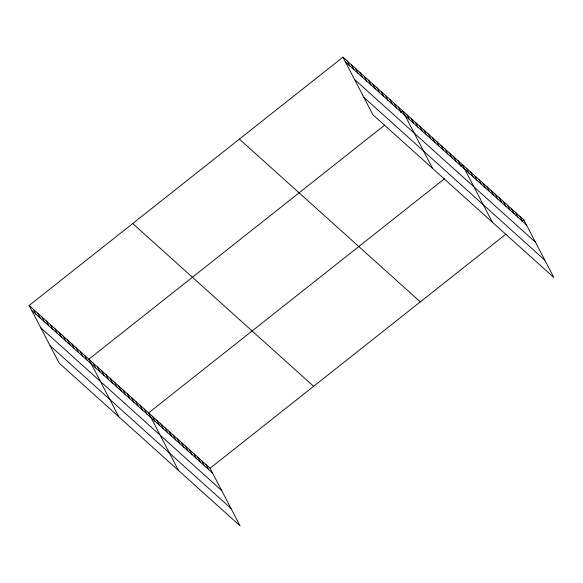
<?xml version="1.0" encoding="UTF-8"?>
<svg xmlns="http://www.w3.org/2000/svg" width="583" height="583" viewBox="0 0 583 583"><rect width="100%" height="100%" fill="white"/><g stroke="black" fill="none" stroke-linecap="round" stroke-linejoin="round"><path stroke-width="0.87" d="M29.15 305.477L210.084 468.244L240.058 525.83L59.131 363.071L29.15 305.477L342.942 57.17L523.869 219.929L553.85 277.523L372.916 114.756L342.942 57.17M384.751 125.046L88.856 359.194L118.837 416.779M400.732 112.395L402.649 110.879L432.622 168.465M444.457 178.755L148.563 412.902L178.544 470.496M460.439 166.111L462.355 164.595L492.336 222.181M210.084 468.244L505.971 234.096M521.953 221.453L523.869 219.929M345.486 62.053L526.42 224.819M354.537 79.448L535.471 242.215M363.865 97.361L544.799 260.127M239.387 139.111L420.321 301.877M132.698 223.537L313.632 386.303M31.693 310.367L212.627 473.134M40.744 327.763L221.678 490.529M50.072 345.675L231.006 508.442M519.774 216.242L522.317 221.132M515.671 212.555L518.214 217.444M511.568 208.867L514.111 213.757M507.465 205.172L510.016 210.062M503.369 201.485L505.913 206.375M499.267 197.797L501.81 202.687M495.164 194.11L497.707 199M491.061 190.415L493.612 195.305M486.965 186.728L489.509 191.618M482.862 183.04L485.406 187.93M478.76 179.353L481.303 184.243M474.657 175.658L477.207 180.548M470.561 171.97L473.105 176.86M466.458 168.283L469.002 173.173M458.092 160.755L460.636 165.645M453.829 156.922L456.372 161.812M449.559 153.081L452.109 157.971M445.295 149.248L447.839 154.138M441.032 145.407L443.576 150.297M436.769 141.574L439.312 146.464M432.499 137.734L435.049 142.624M428.235 133.901L430.779 138.79M423.972 130.06L426.516 134.95M419.709 126.227L422.252 131.117M415.446 122.386L417.989 127.276M411.175 118.553L413.726 123.443M406.912 114.72L409.455 119.602M398.386 107.046L400.929 111.936M394.115 103.206L396.666 108.095M389.852 99.372L392.395 104.262M385.589 95.532L388.132 100.422M381.326 91.699L383.869 96.589M377.063 87.858L379.606 92.748M372.792 84.025L375.343 88.915M368.529 80.184L371.072 85.074M364.266 76.351L366.809 81.241M360.002 72.511L362.546 77.401M355.732 68.677L358.283 73.567M351.469 64.837L354.012 69.727M347.206 61.004L349.749 65.894M205.981 464.556L208.525 469.446M201.878 460.869L204.422 465.759M197.775 457.181L200.326 462.071M193.68 453.487L196.223 458.376M189.577 449.799L192.12 454.689M185.474 446.112L188.018 451.002M181.371 442.424L183.922 447.307M177.276 438.729L179.819 443.619M173.173 435.042L175.716 439.932M169.07 431.354L171.613 436.244M164.967 427.667L167.518 432.55M160.872 423.972L163.415 428.862M156.769 420.285L159.312 425.175M152.666 416.597L155.209 421.487M144.3 409.069L146.843 413.959M140.037 405.236L142.58 410.119M135.773 401.395L138.317 406.285M131.503 397.562L134.054 402.452M127.24 393.722L129.783 398.612M122.977 389.889L125.52 394.778M118.713 386.048L121.257 390.938M114.443 382.215L116.994 387.105M110.18 378.374L112.723 383.264M105.917 374.541L108.46 379.431M101.653 370.701L104.197 375.59M97.39 366.867L99.933 371.757M93.12 363.027L95.67 367.917M84.593 355.353L87.137 360.243M80.33 351.52L82.873 356.41M76.06 347.687L78.61 352.569M71.796 343.846L74.34 348.736M67.533 340.013L70.077 344.903M63.27 336.172L65.813 341.062M59.007 332.339L61.55 337.229M54.736 328.499L57.287 333.389M50.473 324.665L53.017 329.555M46.21 320.825L48.753 325.715M41.947 316.992L44.49 321.882M37.676 313.151L40.227 318.041M33.413 309.318L35.957 314.208"/></g></svg>
